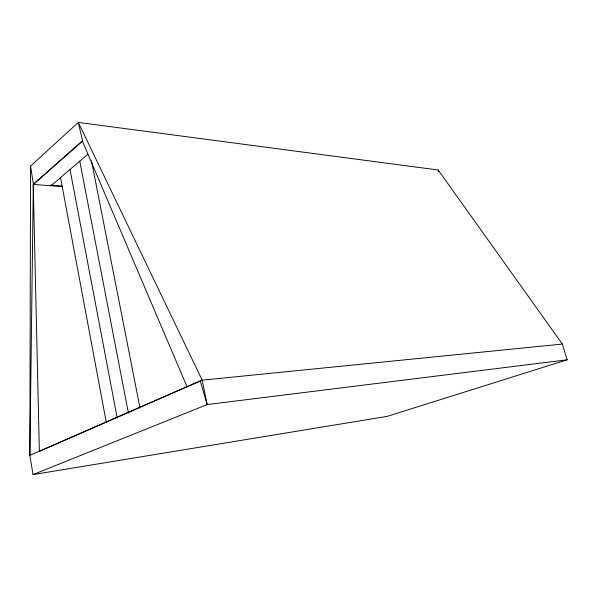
<?xml version="1.0" encoding="UTF-8"?>
<svg xmlns="http://www.w3.org/2000/svg" width="597" height="597" viewBox="0 0 597 597"><rect width="100%" height="100%" fill="white"/><g stroke="black" fill="none" stroke-linecap="round" stroke-linejoin="round"><path stroke-width="0.9" d="M30.559 166.07L29.85 455.354L33.036 474.585L387.259 416.355L567.15 359.804L562.352 344.059L438.146 169.988L78.334 122.415L30.559 166.07L33.328 183.801L29.85 455.354L202.182 380.155L562.352 344.059M82.416 141.101L186.995 386.677L39.357 451.399L33.238 184.436L82.58 140.877L78.334 122.415L202.182 380.155L207.174 404.557L33.036 474.585M82.58 140.877L33.238 184.436L62.103 186.607M87.826 154.28L50.961 185.779L50.909 185.182L62.051 186.033M188.652 385.968L200.279 381.013L207.174 404.557L567.15 359.804M438.146 169.988L438.735 171.712M91.453 160.78L140.041 408.169M79.767 161.145L128.437 413.139M69.998 169.466L117.206 417.952M60.521 177.548L106.333 422.609"/></g></svg>
